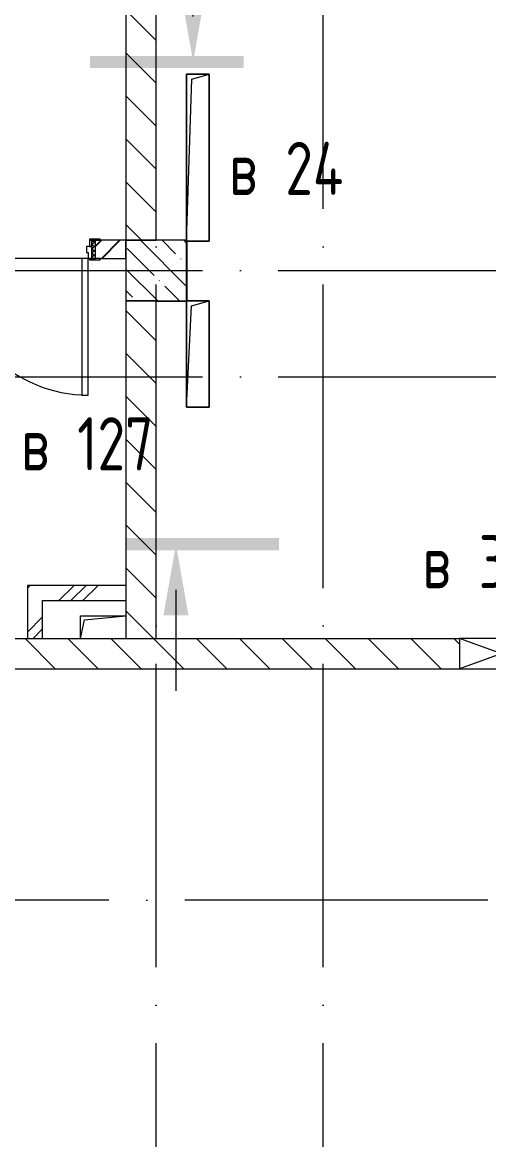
# Model space of a CAD drawing. Header units: millimetres. Extents: x -68946 to 690821, y -552984 to 293768.
# Drawn here: x 135555 to 138630, y 45946 to 53312 of the extents above; entities that cross this region are included whole.
import ezdxf

# ---------------------------------------------------------------- set-up
doc = ezdxf.new("R2010")
doc.units = ezdxf.units.MM
doc.linetypes.add('ADSK_Линия сетки', pattern=[2500, 2000, -250, 0, -250])
doc.linetypes.add('ADSK_Скрыто', pattern=[600, 300, -300])
for name, color, linetype, lineweight in [('0) блоки', 250, 'Continuous', 25), ('A-DETL-____-OTLN', 250, 'Continuous', 5), ('A-DETL-GENF-OTLN', 250, 'Continuous', 5), ('A-DOOR-____-MCUT', 250, 'Continuous', 5), ('A-DOOR-____-OTLN', 250, 'Continuous', 5), ('A-DOOR-FRAM-MCUT', 250, 'Continuous', 5), ('A-DOOR-FRAM-OTLN', 250, 'Continuous', 5), ('A-FLOR-____-OTLN', 250, 'Continuous', 9), ('A-GLAZ-____-OTLN', 250, 'Continuous', 5), ('A-WALL-____-MCUT', 250, 'Continuous', 13), ('A-WALL-____-PATT', 250, 'Continuous', 13), ('G-____-____-SYMB', 250, 'ADSK_Скрыто', 9), ('S-COLS-____-MCUT', 250, 'Continuous', 25), ('S-COLS-____-OTLN', 250, 'Continuous', 9), ('S-GRID-____-OTLN', 250, 'Continuous', 9)]:
    doc.layers.add(name, color=color, linetype=linetype, lineweight=lineweight)
doc.styles.add('GOST Common_2', font='', dxfattribs={"width": 0.8, "height": 350})
doc.styles.get('GOST Common_2').set_extended_font_data('GOST Common')
pattern_1 = [(135, (12287.91, -0.0006), (-141.42136, -141.42136), [])]
pattern_2 = [(45, (12287.9, -0.0006), (-224.5064, 224.5064), []), (45, (12367.3, -0.0006), (0, 449.0128), []), (45, (12208.54, -0.0006), (0, 449.0128), [])]

# ---------------------------------------------------------------- blocks, each defined once
blk = doc.blocks.new('Разрез - Номер вида сзади_3_5 мм-32550532-АР1_Кладочный план 1 этажа С2и3')
at = {"layer": 'G-____-____-SYMB', "linetype": 'Continuous'}
for points in [[(9.798, 0.404), (9.798, -0.394), (-0.333, -0.394), (-0.333, 0.404)], [(2.176, -4.675), (3, 0), (3.824, -4.675)]]:
    blk.add_hatch(color=256, dxfattribs=at).paths.add_polyline_path(points)
at = {"layer": 'G-____-____-SYMB', "linetype": 'Continuous', "lineweight": 20}
blk.add_line((3, -3), (3, -9.663), dxfattribs=at)
blk = doc.blocks.new('Дверь_СКБ_1Ст_Внутренняя - Д-25п_1000x2100h_Зона персонала пищеблока-41881907-АР1_Маркировочный план 1 этажа С2и3')
at = {"layer": 'A-DOOR-____-OTLN'}
h = blk.add_hatch(dxfattribs=at)
h.set_pattern_fill('FP_44', color=256, style=0, pattern_type=2)
h.set_pattern_definition([(135, (1801.41, 124.685), (-14.14214, -14.14214), []), (225, (1801.41, 124.685), (14.14214, -14.14214), [])])
h.paths.add_polyline_path([(512.5, 60), (487.5, 60), (487.5, -60), (512.5, -60), (512.5, 50.1)])
at = {"layer": 'A-DOOR-FRAM-OTLN'}
h = blk.add_hatch(dxfattribs=at)
h.set_pattern_fill('FP_45', color=256, style=0, pattern_type=2)
h.set_pattern_definition([(45, (-321.384, 124.685), (-14.1421, 14.1421), []), (135, (-321.384, 124.685), (-14.1421, -14.1421), [])])
h.paths.add_polyline_path([(-487.5, 60), (-487.5, -60), (-462.5, -60), (-462.5, 60)])
at = {"layer": 'A-DOOR-____-MCUT'}
for p, q in [((-437.5, 960), (-437.5, 60)), ((-397.5, 960), (-437.5, 960)), ((-397.5, 60), (-397.5, 960)), ((-437.5, 60), (-397.5, 60))]:
    blk.add_line(p, q, dxfattribs=at)
at = {"layer": 'A-DOOR-____-OTLN'}
blk.add_arc((-437.5, 60), 900, 360, 90, dxfattribs=at)
at = {"layer": 'A-DOOR-FRAM-MCUT'}
for p, q in [((-447.5, 68), (-517.5, 68)), ((-517.5, 68), (-517.5, 60)), ((-517.5, 60), (-447.5, 60)), ((-462.5, 60), (-487.5, 60)), ((-487.5, 60), (-487.5, -60)), ((-437.5, 60), (-462.5, 60)), ((-462.5, 60), (-462.5, -20)), ((-462.5, -60), (-462.5, 60)), ((-447.5, 60), (-462.5, 60)), ((-462.5, 60), (-462.5, 59)), ((-462.5, 59), (-447.5, 59)), ((-447.5, 60), (-447.5, 68)), ((-447.5, 59), (-447.5, 60)), ((-437.5, 20), (-437.5, 60)), ((-427.5, 20), (-437.5, 20)), ((-427.5, -20), (-427.5, 20)), ((462.5, 20), (452.5, 20)), ((452.5, 20), (452.5, -20)), ((462.5, 60), (462.5, 20)), ((487.5, 60), (462.5, 60)), ((542.5, 68), (472.5, 68)), ((472.5, 68), (472.5, 60)), ((487.5, 60), (472.5, 60)), ((472.5, 60), (472.5, 59)), ((472.5, 60), (542.5, 60)), ((472.5, 59), (487.5, 59)), ((487.5, -20), (487.5, 60)), ((512.5, 60), (487.5, 60)), ((487.5, 60), (487.5, -60)), ((487.5, 59), (487.5, 60)), ((512.5, -60), (512.5, 60)), ((542.5, 60), (542.5, 68)), ((-447.5, -60), (-517.5, -60)), ((-517.5, -60), (-517.5, -68)), ((-517.5, -68), (-447.5, -68)), ((-487.5, -60), (-462.5, -60)), ((-462.5, -20), (-427.5, -20)), ((-447.5, -20), (-462.5, -20)), ((-462.5, -20), (-462.5, -60)), ((-462.5, -60), (-447.5, -60)), ((-447.5, -60), (-447.5, -20)), ((-447.5, -68), (-447.5, -60)), ((452.5, -20), (487.5, -20)), ((487.5, -20), (472.5, -20)), ((472.5, -20), (472.5, -60)), ((472.5, -60), (487.5, -60)), ((542.5, -60), (472.5, -60)), ((472.5, -60), (472.5, -68)), ((472.5, -68), (542.5, -68)), ((487.5, -60), (487.5, -20)), ((487.5, -60), (512.5, -60)), ((542.5, -68), (542.5, -60))]:
    blk.add_line(p, q, dxfattribs=at)
blk = doc.blocks.new('_Wn_-As_OpeningMEP_floor__Rectangular - _Wn_-As_OpeningMEP_floor__Rectangular-43217810-АР1_Маркировочный план 1 этажа С2и3')
at = {"layer": 'A-DETL-GENF-OTLN', "lineweight": 5}
for p, q in [((-41.1, 566.1), (75, 600)), ((-75, -500), (-41.1, 566.1))]:
    blk.add_line(p, q, dxfattribs=at)
blk = doc.blocks.new('_Wn_-As_OpeningMEP_floor__Rectangular - _Wn_-As_OpeningMEP_floor__Rectangular-43217812-АР1_Маркировочный план 1 этажа С2и3')
at = {"layer": 'A-DETL-GENF-OTLN', "lineweight": 5}
for p, q in [((-42.9, 367.9), (75, 400)), ((-75, -300), (-42.9, 367.9))]:
    blk.add_line(p, q, dxfattribs=at)
blk = doc.blocks.new('_Wn_-As_OpeningMEP_floor__Rectangular - _Wn_-As_OpeningMEP_floor__Rectangular-34858124-АР1_Маркировочный план 1 этажа С2и3')
at = {"layer": 'A-DETL-GENF-OTLN', "lineweight": 5}
for p, q in [((-150, -25), (-123.4, 98.4)), ((-123.4, 98.4), (150, 125))]:
    blk.add_line(p, q, dxfattribs=at)
blk = doc.blocks.new('_Wn_-As_OpeningMEP_wall__Rectangular - _Wn_-As_OpeningMEP_wall__Rectangular-40964395-АР1_Маркировочный план 1 этажа С2и3')
at = {"layer": 'A-DETL-GENF-OTLN', "lineweight": 5}
for p, q in [((275, -100), (-275, 100)), ((275, 100), (-275, -100)), ((-275, 100), (-275, -100)), ((275, 100), (-275, 100)), ((-275, 100), (-275, -100)), ((275, -100), (275, 100)), ((275, -100), (275, 100)), ((-275, -100), (275, -100))]:
    blk.add_line(p, q, dxfattribs=at)

msp = doc.modelspace()

# ---------------------------------------------------------------- hatches: boundary and pattern name
at = {"layer": '0) блоки', "true_color": 0x000000}
h = msp.add_hatch(dxfattribs=at)
h.set_pattern_fill('FP_4', color=18, style=0, pattern_type=2)
h.set_pattern_definition([(45, (12287.9, -0.0006), (-251.4472, 251.4472), []), (45, (12287.9, 381), (-251.4472, 251.4472), [])])
h.paths.add_polyline_path([(134465.8793, 51755), (135037.9134, 51755), (135037.9134, 51875), (131727.8919, 51875), (131727.8919, 51755), (133029.306, 51755)])
h.paths.add_polyline_path([(136067.9134, 51755), (136237.8919, 51755), (136237.8919, 51875), (136037.9134, 51874.9994), (136037.9134, 51755)])
h.paths.add_polyline_path([(130679.8903, 51755), (130287.8919, 51755), (130287.8919, 51875), (130287.8919, 51875), (130287.8919, 51755), (130667.4417, 51755)], flags=0)
h.paths.add_polyline_path([(129887.8919, 51755), (129887.8919, 51875), (129294.7749, 51875), (129294.7749, 51755), (129734.8777, 51755)], flags=0)
h.paths.add_polyline_path([(131727.9013, 51755), (131727.8825, 51875), (131727.8919, 51875), (131727.8919, 51755), (128194.7433, 51755)])
at = {"layer": 'A-WALL-____-PATT', "lineweight": 15, "true_color": 0x000000}
h = msp.add_hatch(dxfattribs=at)
h.set_pattern_fill('FP_2', color=18, style=0, pattern_type=2)
h.set_pattern_definition(pattern_1)
h.paths.add_polyline_path([(136437.9134, 51875), (136437.9134, 56535), (136237.9134, 56535), (136237.9134, 51875)])
h = msp.add_hatch(dxfattribs=at)
h.set_pattern_fill('FP_2', color=18, style=0, pattern_type=2)
h.set_pattern_definition(pattern_1)
h.paths.add_polyline_path([(136437.9134, 49250.0006), (136437.9134, 51474.9994), (136237.9134, 51474.9994), (136237.9134, 49250.0006)])
h = msp.add_hatch(dxfattribs=at)
h.set_pattern_fill('FP_5', color=18, style=0, pattern_type=2)
h.set_pattern_definition(pattern_2)
h.paths.add_polyline_path([(135687.9134, 49250.0006), (135687.9134, 49600.0006), (135587.9134, 49600.0006), (135587.9134, 49250.0006)])
h = msp.add_hatch(dxfattribs=at)
h.set_pattern_fill('FP_5', color=18, style=0, pattern_type=2)
h.set_pattern_definition(pattern_2)
h.paths.add_polyline_path([(136192.5851, 49500.0006), (136237.9134, 49500.0006), (136237.9134, 49600.0006), (135687.9134, 49600.0006), (135687.9134, 49500.0006), (136185.509, 49500.0006)])
h = msp.add_hatch(dxfattribs=at)
h.set_pattern_fill('FP_2', color=18, style=0, pattern_type=2)
h.set_pattern_definition(pattern_1)
h.paths.add_polyline_path([(144987.9138, 49050.0006), (145512.8919, 49050.0006), (145512.8919, 49250.0006), (144237.9138, 49250.0006), (144237.9138, 49050.0006), (144812.9138, 49050.0006)])
h.paths.add_polyline_path([(146617.8919, 49050.0006), (148787.9138, 49050.0006), (148787.9138, 49250.0006), (146612.8919, 49250.0006), (146612.8919, 49050.0006)])
h.paths.add_polyline_path([(130710.6383, 49050.0006), (138437.9148, 49050.0006), (138437.9148, 49249.9987), (127932.9138, 49250.0006), (127932.9138, 49050.0006), (130417.6776, 49050.0006)])
h.paths.add_polyline_path([(127612.9138, 49050.0006), (127632.9138, 49050.0006), (127632.9138, 49250.0006), (127412.9138, 49250.0006), (127412.9138, 49050.0006), (127611.9652, 49050.0006)])
h.paths.add_polyline_path([(139792.9138, 49050.0006), (141007.9138, 49050.0006), (141007.9138, 49249.9987), (138987.9148, 49249.9987), (138987.9148, 49050.0006), (139784.5018, 49050.0006)])
h.paths.add_polyline_path([(142702.9138, 49050.0006), (143137.9138, 49050.0006), (143137.9138, 49250.0006), (142107.9138, 49249.9987), (142107.9138, 49050.0006), (142692.9138, 49050.0006)])
at = {"layer": 'S-COLS-____-OTLN', "lineweight": 5, "true_color": 0x000000}
h = msp.add_hatch(dxfattribs=at)
h.set_pattern_fill('FP_1', color=18, style=0, pattern_type=2)
h.set_pattern_definition([(135, (12287.91, -0.0006), (-142.5612, -142.5612), []), (135, (12430.48, -0.0006), (-142.5612, -142.5612), [252.016, -50.403, 3.353, -47.05])])
h.paths.add_polyline_path([(136237.9134, 51474.9994), (136637.8919, 51474.9994), (136637.8919, 51874.9994), (136237.8919, 51874.9994), (136237.8919, 51474.9994)])

# ---------------------------------------------------------------- linework, layer by layer
at = {"layer": 'A-DETL-____-OTLN', "color": 18, "true_color": 0x000000}
for p, q in [((136637.9144, 52969.9994), (136637.9144, 51869.9994)), ((136787.9144, 52969.9994), (136637.9144, 52969.9994)), ((136787.9144, 51869.9994), (136787.9144, 52969.9994)), ((136637.9144, 51869.9994), (136787.9144, 51869.9994)), ((136637.9144, 51474.9994), (136637.9144, 50775)), ((136787.9144, 51474.9994), (136637.9144, 51474.9994)), ((136787.9144, 50775), (136787.9144, 51474.9994)), ((136637.9144, 50775), (136787.9144, 50775))]:
    msp.add_line(p, q, dxfattribs=at)
at = {"layer": 'A-FLOR-____-OTLN', "color": 18, "lineweight": 5, "true_color": 0x000000}
for p, q in [((136637.9144, 51877.4994), (136637.9144, 52969.9994)), ((136637.9144, 52969.9994), (136787.9144, 52969.9994)), ((136787.9144, 52969.9994), (136787.9144, 51869.9994)), ((136437.9134, 51877.4994), (136637.9144, 51877.4994)), ((136787.9144, 51869.9994), (136640.3919, 51869.9994)), ((136640.3919, 51869.9994), (136640.3919, 51474.9994)), ((135947.9134, 51755), (135087.9134, 51755)), ((136637.9144, 51472.4994), (136437.9134, 51472.4994)), ((136637.9144, 50775), (136637.9144, 51472.4994)), ((136640.3919, 51474.9994), (136787.9144, 51474.9994)), ((136787.9144, 51474.9994), (136787.9144, 50775)), ((136787.9144, 50775), (136637.9144, 50775)), ((135937.9145, 49250.0006), (135937.9145, 49400.0006)), ((135937.9145, 49400.0006), (136237.9134, 49400.0006))]:
    msp.add_line(p, q, dxfattribs=at)
at = {"layer": 'A-WALL-____-MCUT', "color": 18, "lineweight": 15, "true_color": 0x000000}
for p, q in [((136237.9134, 56535), (136237.9134, 51874.9994)), ((136437.9134, 51874.9994), (136437.9134, 56535)), ((136237.8919, 51875), (136067.9134, 51875)), ((136237.8919, 51755), (136237.8919, 51875)), ((136237.9134, 51874.9994), (136437.9134, 51874.9994)), ((136067.9134, 51755), (136237.8919, 51755)), ((136237.9134, 51474.9994), (136237.9134, 49250.0006)), ((136437.9134, 51474.9994), (136237.9134, 51474.9994)), ((136437.9134, 49250.0006), (136437.9134, 51474.9994)), ((136237.9134, 49600.0006), (135587.9134, 49600.0006)), ((135587.9134, 49600.0006), (135587.9134, 49250.0006)), ((135687.9134, 49500.0006), (136237.9134, 49500.0006)), ((135687.9134, 49250.0006), (135687.9134, 49500.0006)), ((132147.8919, 49250.0006), (138437.9148, 49250.0006)), ((127932.9138, 49050.0006), (138437.9148, 49050.0006))]:
    msp.add_line(p, q, dxfattribs=at)
at = {"layer": 'S-COLS-____-MCUT', "color": 18, "lineweight": 5, "true_color": 0x000000}
for p, q in [((136637.8919, 51874.9994), (136237.8919, 51874.9994)), ((136637.8919, 51474.9994), (136637.8919, 51874.9994)), ((136237.8919, 51755), (136237.8919, 51474.9994)), ((136437.9134, 51474.9994), (136637.8919, 51474.9994))]:
    msp.add_line(p, q, dxfattribs=at)
at = {"layer": 'S-COLS-____-OTLN', "color": 18, "lineweight": 5, "true_color": 0x000000}
for p, q in [((136237.8919, 51874.9994), (136237.8919, 51755)), ((136237.8919, 51474.9994), (136437.9134, 51474.9994))]:
    msp.add_line(p, q, dxfattribs=at)
at = {"layer": 'S-GRID-____-OTLN', "color": 18, "linetype": 'ADSK_Линия сетки', "true_color": 0x000000}
for p, q in [((136437.9138, -2919.5356), (136437.9138, 61063.6538)), ((137537.9138, -2919.5356), (137537.9138, 61063.6538)), ((77240.3519, 51675), (168626.8279, 51675)), ((77240.3519, 50975), (168626.8279, 50975)), ((168626.8279, 47525), (111607.9138, 47525))]:
    msp.add_line(p, q, dxfattribs=at)

# ---------------------------------------------------------------- block references
at = {"layer": 'A-DOOR-____-OTLN', "color": 18, "true_color": 0x000000, "rotation": 180}
msp.add_blockref('Дверь_СКБ_1Ст_Внутренняя - Д-25п_1000x2100h_Зона персонала пищеблока-41881907-АР1_Маркировочный план 1 этажа С2и3', (135550.4134, 51815), dxfattribs=at)
at = {"layer": 'A-GLAZ-____-OTLN', "color": 18, "true_color": 0x000000}
for name, p in [('_Wn_-As_OpeningMEP_floor__Rectangular - _Wn_-As_OpeningMEP_floor__Rectangular-43217810-АР1_Маркировочный план 1 этажа С2и3', (136712.9144, 52369.9994)), ('_Wn_-As_OpeningMEP_floor__Rectangular - _Wn_-As_OpeningMEP_floor__Rectangular-43217812-АР1_Маркировочный план 1 этажа С2и3', (136712.9144, 51074.9997)), ('_Wn_-As_OpeningMEP_floor__Rectangular - _Wn_-As_OpeningMEP_floor__Rectangular-34858124-АР1_Маркировочный план 1 этажа С2и3', (136087.9139, 49275.0006)), ('_Wn_-As_OpeningMEP_wall__Rectangular - _Wn_-As_OpeningMEP_wall__Rectangular-40964395-АР1_Маркировочный план 1 этажа С2и3', (138712.9148, 49150.0006))]:
    msp.add_blockref(name, p, dxfattribs=at)
at = {"layer": 'G-____-____-SYMB', "linetype": 'Continuous', "xscale": 99.99999999999993, "yscale": 99.99999999999993, "zscale": 99.99999999999993, "rotation": 180}
msp.add_blockref('Разрез - Номер вида сзади_3_5 мм-32550532-АР1_Кладочный план 1 этажа С2и3', (136981.1121, 53051.3371), dxfattribs=at)
at = {"layer": 'G-____-____-SYMB', "linetype": 'Continuous', "xscale": 99.99999999999993, "yscale": 99.99999999999993, "zscale": 99.99999999999993}
msp.add_blockref('Разрез - Номер вида сзади_3_5 мм-32550532-АР1_Кладочный план 1 этажа С2и3', (136267.9088, 49870.8939), dxfattribs=at)

# ---------------------------------------------------------------- texts
at = {"layer": 'G-____-____-SYMB', "linetype": 'Continuous', "char_height": 350, "attachment_point": 1, "style": 'GOST Common_2'}
for s, insert, width in [(' 24', (137118.6319, 52523.643), 634.9365), ('\\fGOST Common|b0|i0|c204|p34|;\\W.8;в', (136917.5486, 52523.643), 243.713), (' 127', (135746.5557, 50708.4006), 769.62), ('\\fGOST Common|b0|i0|c204|p34|;\\W.8;в', (135545.4723, 50708.4006), 243.713), (' 31', (138394.6333, 49931.5444), 519.4935), ('\\fGOST Common|b0|i0|c204|p34|;\\W.8;в', (138193.5499, 49931.5444), 243.713)]:
    msp.add_mtext(s, dxfattribs=dict(at, insert=insert, width=width))

doc.saveas('drawing.dxf')
